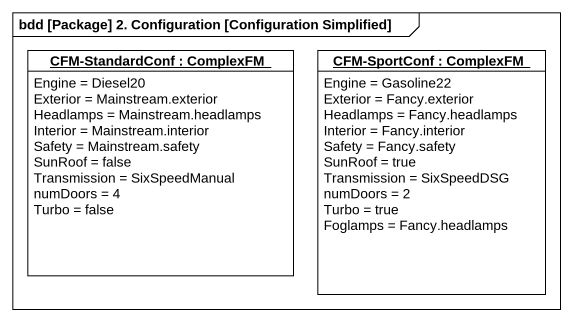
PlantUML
@startuml
mainframe bdd [Package] 2. Configuration [Configuration Simplified]
hide circle
hide empty members
object "CFM-StandardConf : ComplexFM" as CFM_StandardConf {
  Engine = Diesel20
  Exterior = Mainstream.exterior
  Headlamps = Mainstream.headlamps
  Interior = Mainstream.interior
  Safety = Mainstream.safety
  SunRoof = false
  Transmission = SixSpeedManual
  numDoors = 4
  Turbo = false
}
object "CFM-SportConf : ComplexFM" as CFM_SportConf {
  Engine = Gasoline22
  Exterior = Fancy.exterior
  Headlamps = Fancy.headlamps
  Interior = Fancy.interior
  Safety = Fancy.safety
  SunRoof = true
  Transmission = SixSpeedDSG
  numDoors = 2
  Turbo = true
  Foglamps = Fancy.headlamps
}
@enduml
